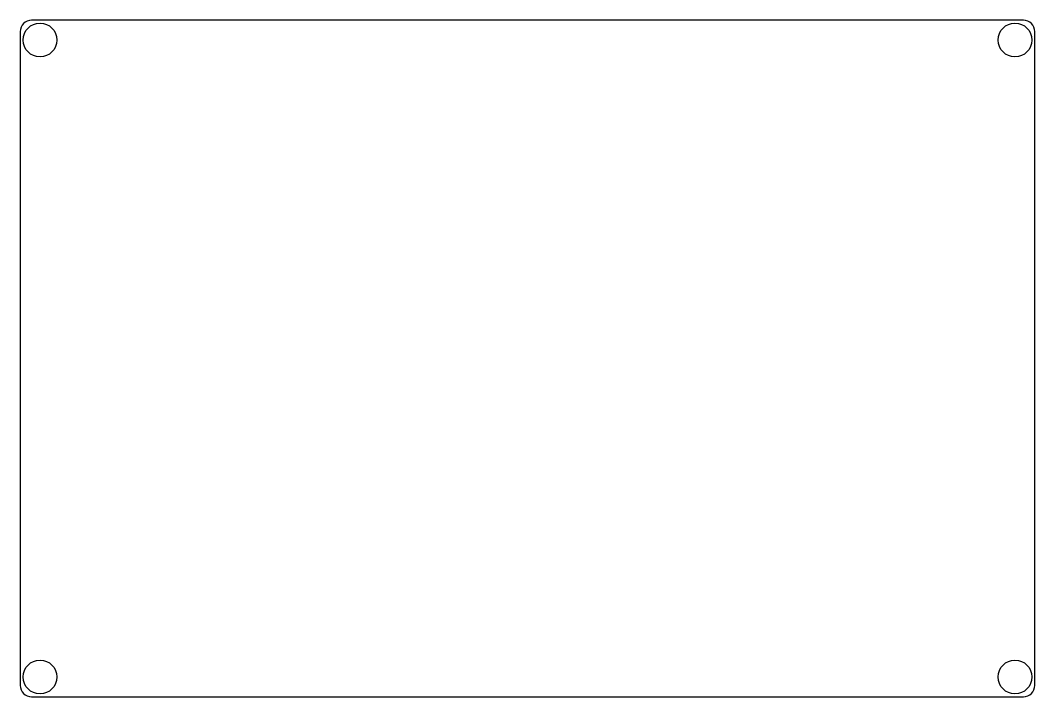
# Model space of a CAD drawing. Header units: millimetres. Extents: x -90 to 90, y -60 to 60.
import ezdxf

# ---------------------------------------------------------------- set-up
doc = ezdxf.new("R2010")
doc.units = ezdxf.units.MM

msp = doc.modelspace()

# ---------------------------------------------------------------- linework, layer by layer
msp.add_lwpolyline([(-90, 58), (-90, -58, 0.414214), (-88, -60), (88, -60, 0.414214), (90, -58), (90, 58, 0.414214), (88, 60), (-88, 60, 0.414214)], format="xyb", close=True)
for centre in [(-86.5, 56.5), (86.5, 56.5), (-86.5, -56.5), (86.5, -56.5)]:
    msp.add_circle(centre, 3)

doc.saveas('drawing.dxf')
